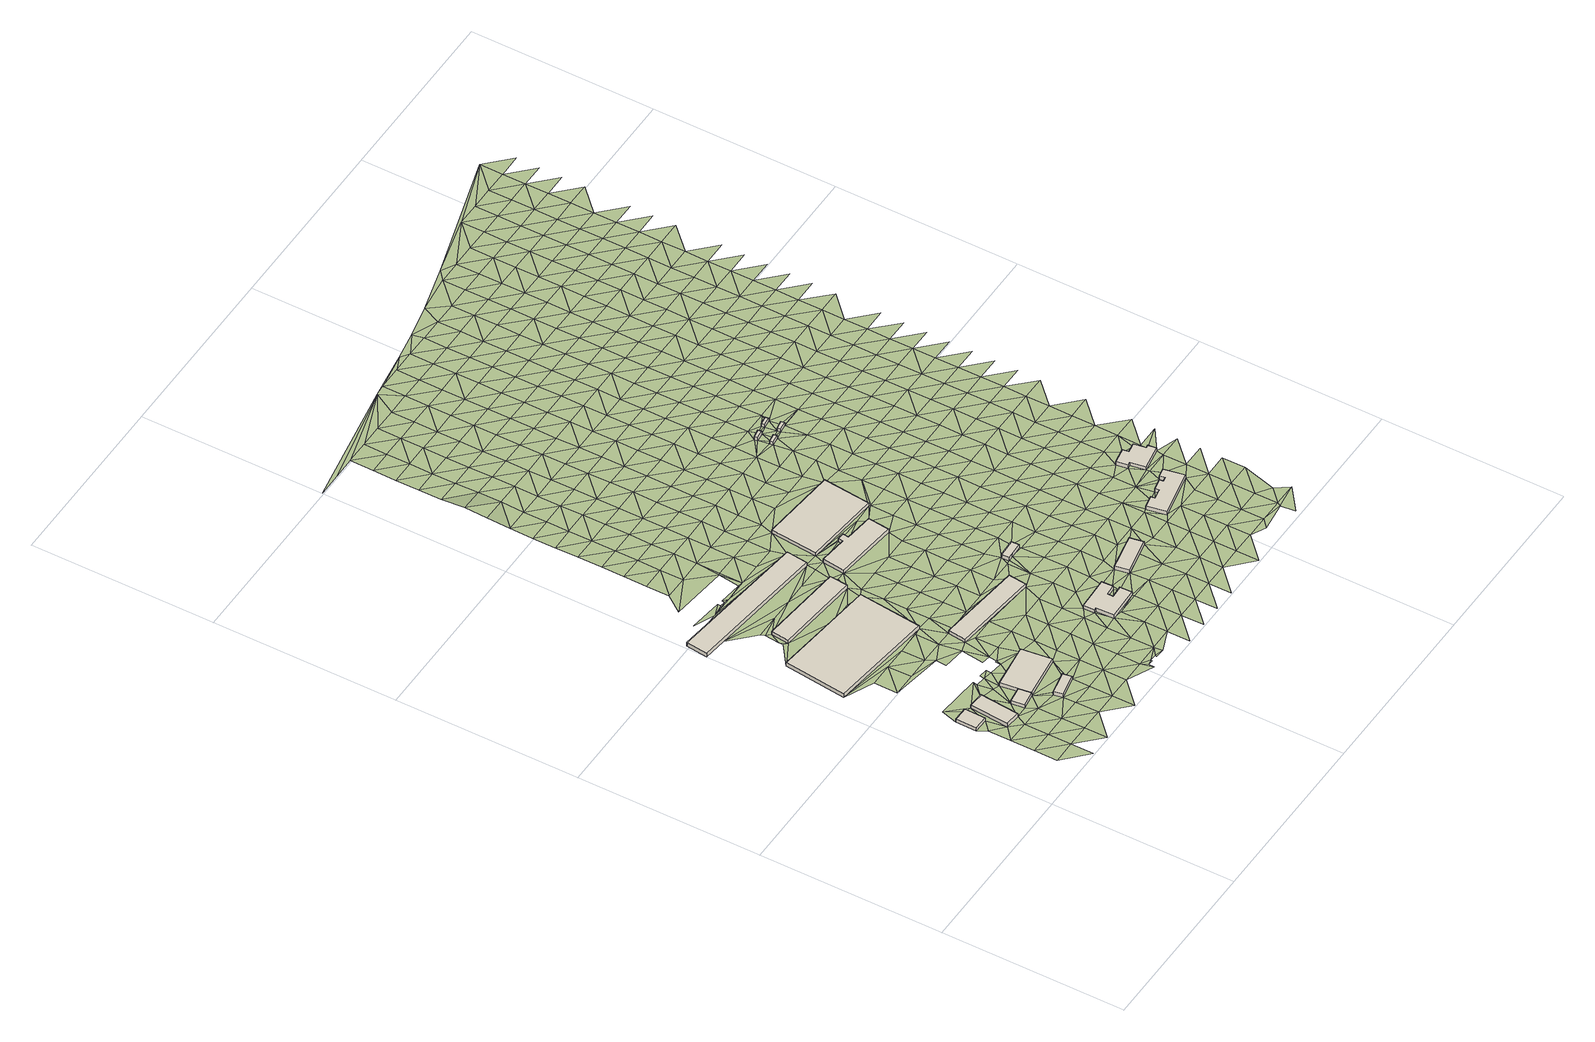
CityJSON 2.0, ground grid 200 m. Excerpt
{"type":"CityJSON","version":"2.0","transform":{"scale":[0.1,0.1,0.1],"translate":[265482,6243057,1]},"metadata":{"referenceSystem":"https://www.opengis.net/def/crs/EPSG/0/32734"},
"CityObjects":{
"building1":{"type":"Building","attributes":{"building":"industrial","building:levels":"1","footprint":{"type":"Polygon"},"plus_code":"C3XQXRXC+XPV","ground_height":3.74,"building_height":4.1,"roof_height":7.84},"geometry":[{"type":"Solid","lod":"1","boundaries":[[[[0,1,2,3]],[[1,4,5,2]],[[4,6,7,5]],[[6,0,3,7]],[[3,2,5,7]],[[6,4,1,0]]]]}]},
"building2":{"type":"Building","attributes":{"building":"industrial","building:levels":"1","footprint":{"type":"Polygon"},"plus_code":"C4XVXQX7+X7W","ground_height":3.88,"building_height":4.1,"roof_height":7.98},"geometry":[{"type":"Solid","lod":"1","boundaries":[[[[8,9,10,11]],[[9,12,13,10]],[[12,14,15,13]],[[14,8,11,15]],[[11,10,13,15]],[[14,12,9,8]]]]}]},
"building3":{"type":"Building","attributes":{"building":"industrial","building:levels":"1","footprint":{"type":"Polygon"},"plus_code":"C6X7X7XX+X3X","ground_height":3.8,"building_height":4.1,"roof_height":7.9},"geometry":[{"type":"Solid","lod":"1","boundaries":[[[[16,17,18,19]],[[17,20,21,18]],[[20,22,23,21]],[[22,24,25,23]],[[24,16,19,25]],[[19,18,21,23,25]],[[24,22,20,17,16]]]]}]},
"building4":{"type":"Building","attributes":{"building":"industrial","building:levels":"1","footprint":{"type":"Polygon"},"plus_code":"C8X2X2XF+X9X","ground_height":3.83,"building_height":4.1,"roof_height":7.93},"geometry":[{"type":"Solid","lod":"1","boundaries":[[[[26,27,28,29]],[[27,30,31,28]],[[30,32,33,31]],[[32,26,29,33]],[[29,28,31,33]],[[32,30,27,26]]]]}]},
"building5":{"type":"Building","attributes":{"building":"industrial","building:levels":"1","footprint":{"type":"Polygon"},"plus_code":"C5X5XRXG+XCR","ground_height":3.01,"building_height":4.1,"roof_height":7.11},"geometry":[{"type":"Solid","lod":"1","boundaries":[[[[34,35,36,37]],[[35,38,39,36]],[[38,40,41,39]],[[40,34,37,41]],[[37,36,39,41]],[[40,38,35,34]]]]}]},
"building6":{"type":"Building","attributes":{"building":"industrial","building:levels":"1","footprint":{"type":"Polygon"},"plus_code":"C7XRXQXX+X9W","ground_height":3.83,"building_height":4.1,"roof_height":7.93},"geometry":[{"type":"Solid","lod":"1","boundaries":[[[[17,16,19,18]],[[16,42,43,19]],[[42,44,45,43]],[[44,46,47,45]],[[46,17,18,47]],[[18,19,43,45,47]],[[46,44,42,16,17]]]]}]},
"building7":{"type":"Building","attributes":{"building":"industrial","building:levels":"1","footprint":{"type":"Polygon"},"plus_code":"C5X2X7X7+XQV","ground_height":2.82,"building_height":4.1,"roof_height":6.92},"geometry":[{"type":"Solid","lod":"1","boundaries":[[[[48,49,50,51]],[[49,52,53,50]],[[52,54,55,53]],[[54,48,51,55]],[[51,50,53,55]],[[54,52,49,48]]]]}]},
"building8":{"type":"Building","attributes":{"building":"industrial","building:levels":"1","footprint":{"type":"Polygon"},"plus_code":"C6X5XWX8+X6R","ground_height":3.04,"building_height":4.1,"roof_height":7.14},"geometry":[{"type":"Solid","lod":"1","boundaries":[[[[56,57,58,59]],[[57,60,61,58]],[[60,62,63,61]],[[62,56,59,63]],[[59,58,61,63]],[[62,60,57,56]]]]}]},
"building9":{"type":"Building","attributes":{"building":"industrial","building:levels":"1","footprint":{"type":"Polygon"},"plus_code":"CCXGXXX6+XHV","ground_height":3.84,"building_height":4.1,"roof_height":7.94},"geometry":[{"type":"Solid","lod":"1","boundaries":[[[[64,65,66,67]],[[65,68,69,66]],[[68,70,71,69]],[[70,64,67,71]],[[67,66,69,71]],[[70,68,65,64]]]]}]},
"building10":{"type":"Building","attributes":{"building":"industrial","building:levels":"1","footprint":{"type":"Polygon"},"plus_code":"CHXMXHXW+XMV","ground_height":3.98,"building_height":4.1,"roof_height":8.08},"geometry":[{"type":"Solid","lod":"1","boundaries":[[[[72,73,74,75]],[[73,76,77,74]],[[76,78,79,77]],[[78,80,81,79]],[[80,82,83,81]],[[82,84,85,83]],[[84,86,87,85]],[[86,88,89,87]],[[88,90,91,89]],[[90,72,75,91]],[[75,74,77,79,81,83,85,87,89,91]],[[90,88,86,84,82,80,78,76,73,72]]]]}]},
"building11":{"type":"Building","attributes":{"building":"industrial","building:levels":"1","footprint":{"type":"Polygon"},"plus_code":"CCXXX3XM+XWW","ground_height":3.67,"building_height":4.1,"roof_height":7.77},"geometry":[{"type":"Solid","lod":"1","boundaries":[[[[92,93,94,95]],[[93,96,97,94]],[[96,98,99,97]],[[98,100,101,99]],[[100,102,103,101]],[[102,104,105,103]],[[104,106,107,105]],[[106,92,95,107]],[[95,94,97,99,101,103,105,107]],[[106,104,102,100,98,96,93,92]]]]}]},
"building12":{"type":"Building","attributes":{"building":"industrial","building:levels":"1","footprint":{"type":"Polygon"},"plus_code":"CFXMXJXW+X6V","ground_height":3.61,"building_height":4.1,"roof_height":7.71},"geometry":[{"type":"Solid","lod":"1","boundaries":[[[[108,109,110,111]],[[109,112,113,110]],[[112,114,115,113]],[[114,108,111,115]],[[111,110,113,115]],[[114,112,109,108]]]]}]},
"building13":{"type":"Building","attributes":{"building":"industrial","building:levels":"1","footprint":{"type":"Polygon"},"plus_code":"CJXCX4XJ+X2X","ground_height":3.54,"building_height":4.1,"roof_height":7.64},"geometry":[{"type":"Solid","lod":"1","boundaries":[[[[116,117,118,119]],[[117,120,121,118]],[[120,122,123,121]],[[122,124,125,123]],[[124,116,119,125]],[[119,118,121,123,125]],[[124,122,120,117,116]]]]}]},
"building14":{"type":"Building","attributes":{"building":"industrial","building:levels":"1","footprint":{"type":"Polygon"},"plus_code":"CQX2XXXW+XCV","ground_height":3.59,"building_height":4.1,"roof_height":7.69},"geometry":[{"type":"Solid","lod":"1","boundaries":[[[[126,127,128,129]],[[127,130,131,128]],[[130,132,133,131]],[[132,126,129,133]],[[129,128,131,133]],[[132,130,127,126]]]]}]},
"building15":{"type":"Building","attributes":{"building":"transportation","building:levels":"1","amenity":"shelter","footprint":{"type":"Polygon"},"plus_code":"CMX2X9XQ+XCV","ground_height":3.29,"building_height":4.1,"roof_height":7.39},"geometry":[{"type":"Solid","lod":"1","boundaries":[[[[134,135,136,137]],[[135,138,139,136]],[[138,140,141,139]],[[140,134,137,141]],[[137,136,139,141]],[[140,138,135,134]]]]}]},
"building16":{"type":"Building","attributes":{"building":"transportation","building:levels":"1","amenity":"shelter","footprint":{"type":"Polygon"},"plus_code":"CJXVXQXP+X4W","ground_height":3.2,"building_height":4.1,"roof_height":7.3},"geometry":[{"type":"Solid","lod":"1","boundaries":[[[[142,143,144,145]],[[143,146,147,144]],[[146,148,149,147]],[[148,142,145,149]],[[145,144,147,149]],[[148,146,143,142]]]]}]},
"building17":{"type":"Building","attributes":{"building":"transportation","building:levels":"1","amenity":"shelter","footprint":{"type":"Polygon"},"plus_code":"CMXXX3XF+XRX","ground_height":3.11,"building_height":4.1,"roof_height":7.21},"geometry":[{"type":"Solid","lod":"1","boundaries":[[[[150,151,152,153]],[[151,154,155,152]],[[154,156,157,155]],[[156,150,153,157]],[[153,152,155,157]],[[156,154,151,150]]]]}]},
"building18":{"type":"Building","attributes":{"building":"transportation","building:levels":"1","amenity":"shelter","footprint":{"type":"Polygon"},"plus_code":"CMXRX9XM+XQV","ground_height":2.95,"building_height":4.1,"roof_height":7.05},"geometry":[{"type":"Solid","lod":"1","boundaries":[[[[158,159,160,161]],[[159,162,163,160]],[[162,164,165,163]],[[164,158,161,165]],[[161,160,163,165]],[[164,162,159,158]]]]}]},
"building19":{"type":"Building","attributes":{"building":"industrial","building:levels":"1","footprint":{"type":"Polygon"},"plus_code":"C3XHXJXX+XQW","ground_height":3.33,"building_height":4.1,"roof_height":7.43},"geometry":[{"type":"Solid","lod":"1","boundaries":[[[[166,167,168,169]],[[167,170,171,168]],[[170,172,173,171]],[[172,174,175,173]],[[174,176,177,175]],[[176,178,179,177]],[[178,180,181,179]],[[180,182,183,181]],[[182,184,185,183]],[[184,186,187,185]],[[186,188,189,187]],[[188,166,169,189]],[[169,168,171,173,175,177,179,181,183,185,187,189]],[[188,186,184,182,180,178,176,174,172,170,167,166]]]]}]},
"building20":{"type":"Building","attributes":{"building":"industrial","building:levels":"1","footprint":{"type":"Polygon"},"plus_code":"C4XWXRXM+XPW","ground_height":2.98,"building_height":4.1,"roof_height":7.08},"geometry":[{"type":"Solid","lod":"1","boundaries":[[[[190,191,192,193]],[[191,194,195,192]],[[194,196,197,195]],[[196,198,199,197]],[[198,200,201,199]],[[200,202,203,201]],[[202,204,205,203]],[[204,206,207,205]],[[206,208,209,207]],[[208,190,193,209]],[[193,192,195,197,199,201,203,205,207,209]],[[208,206,204,202,200,198,196,194,191,190]]]]}]},
"terrain1":{"type":"TINRelief","geometry":[{"type":"CompositeSurface","lod":"1","boundaries":[[[210,211,212]],[[211,213,212]],[[214,210,215]],[[215,210,212]],[[216,214,217]],[[216,218,219]],[[215,220,214]],[[217,214,220]],[[217,218,216]],[[1,0,221]],[[215,212,222]],[[223,222,212]],[[217,8,218]],[[220,224,217]],[[218,8,0]],[[0,8,221]],[[220,215,225]],[[222,225,215]],[[226,224,220]],[[225,226,220]],[[222,223,227]],[[221,8,228]],[[22,20,224]],[[22,224,226]],[[229,230,231]],[[224,20,14]],[[225,222,227]],[[230,229,232]],[[228,8,14]],[[226,24,22]],[[30,226,225]],[[233,14,20]],[[234,225,227]],[[232,235,230]],[[225,234,30]],[[233,236,14]],[[231,230,237]],[[233,20,46]],[[14,236,228]],[[24,226,27]],[[20,17,46]],[[232,238,235]],[[30,27,226]],[[239,34,60]],[[240,16,24]],[[236,233,241]],[[242,234,227]],[[24,27,240]],[[241,233,46]],[[230,235,243]],[[244,242,227]],[[239,60,245]],[[246,30,234]],[[46,247,241]],[[60,57,245]],[[16,240,248]],[[235,238,243]],[[60,34,249]],[[237,250,231]],[[245,57,251]],[[246,234,242]],[[241,252,253]],[[240,27,248]],[[247,46,254]],[[243,237,230]],[[241,247,252]],[[255,256,257]],[[258,30,246]],[[244,259,242]],[[251,256,255]],[[256,251,57]],[[260,247,254]],[[261,16,248]],[[262,254,46]],[[238,263,264]],[[265,266,267]],[[243,238,268]],[[269,270,257]],[[246,242,271]],[[258,272,248]],[[237,243,273]],[[257,256,274]],[[260,275,276]],[[246,271,258]],[[238,264,268]],[[242,259,271]],[[262,260,254]],[[272,261,248]],[[264,277,278]],[[279,280,49]],[[243,268,273]],[[265,267,281]],[[249,34,282]],[[272,258,283]],[[256,57,274]],[[267,284,281]],[[275,260,262]],[[278,275,285]],[[284,267,286]],[[287,264,278]],[[258,271,283]],[[272,283,261]],[[268,264,287]],[[288,289,290]],[[237,273,250]],[[285,275,262]],[[284,286,291]],[[287,278,292]],[[285,292,278]],[[60,249,293]],[[268,250,273]],[[259,294,271]],[[268,287,64]],[[279,267,280]],[[64,250,268]],[[283,295,261]],[[296,290,297]],[[262,261,298]],[[259,299,294]],[[289,288,300]],[[286,301,291]],[[274,269,257]],[[261,295,298]],[[274,57,302]],[[262,303,285]],[[296,297,304]],[[283,271,305]],[[297,290,289]],[[294,306,271]],[[292,285,303]],[[64,307,250]],[[294,299,308]],[[292,309,287]],[[298,303,262]],[[271,306,305]],[[64,310,307]],[[301,286,311]],[[308,312,294]],[[313,304,314]],[[283,315,295]],[[267,279,286]],[[249,282,316]],[[308,317,312]],[[297,314,304]],[[249,316,293]],[[250,307,318]],[[64,319,310]],[[303,309,292]],[[305,315,283]],[[313,320,321]],[[294,322,306]],[[322,294,312]],[[298,295,323]],[[324,250,318]],[[311,300,301]],[[307,310,319]],[[324,282,250]],[[314,320,313]],[[325,297,289]],[[322,312,326]],[[289,300,327]],[[311,328,300]],[[295,315,323]],[[329,330,326]],[[331,321,332]],[[298,333,303]],[[306,334,305]],[[335,274,302]],[[282,293,316]],[[286,279,311]],[[297,325,314]],[[326,330,322]],[[307,336,318]],[[320,332,321]],[[325,289,327]],[[306,322,334]],[[300,328,327]],[[303,333,309]],[[335,269,274]],[[298,323,333]],[[336,307,319]],[[331,337,338]],[[311,339,328]],[[324,340,282]],[[341,287,309]],[[320,314,342]],[[343,324,318]],[[315,305,344]],[[282,340,293]],[[332,337,331]],[[334,345,305]],[[328,339,327]],[[314,325,342]],[[339,311,346]],[[318,336,343]],[[322,330,347]],[[348,338,349]],[[315,344,323]],[[305,345,344]],[[64,350,319]],[[332,320,351]],[[340,324,352]],[[302,353,335]],[[337,349,338]],[[302,293,354]],[[346,311,279]],[[355,293,340]],[[334,322,356]],[[342,351,320]],[[324,343,352]],[[293,355,354]],[[269,335,353]],[[325,327,357]],[[358,336,319]],[[339,359,327]],[[345,334,360]],[[355,302,354]],[[361,348,362]],[[333,323,363]],[[349,364,348]],[[356,322,347]],[[344,365,323]],[[333,341,309]],[[325,357,342]],[[332,366,337]],[[336,358,343]],[[332,351,367]],[[340,368,355]],[[359,357,327]],[[319,369,358]],[[352,368,340]],[[361,362,370]],[[360,334,356]],[[346,371,339]],[[372,344,345]],[[302,106,353]],[[348,364,362]],[[323,365,363]],[[355,106,302]],[[345,360,372]],[[332,367,366]],[[269,353,106]],[[351,342,373]],[[349,337,374]],[[352,343,375]],[[279,371,346]],[[365,344,376]],[[319,350,369]],[[372,376,344]],[[377,370,378]],[[379,359,339]],[[380,381,347]],[[373,342,357]],[[375,343,358]],[[360,382,372]],[[364,349,374]],[[341,333,363]],[[362,378,370]],[[337,366,374]],[[371,379,339]],[[360,356,383]],[[269,106,384]],[[269,384,279]],[[367,351,385]],[[386,368,352]],[[377,387,388]],[[368,389,355]],[[356,347,390]],[[385,351,373]],[[375,386,352]],[[376,391,365]],[[392,357,359]],[[358,369,393]],[[394,384,106]],[[378,387,377]],[[379,395,359]],[[396,362,364]],[[366,367,397]],[[398,363,365]],[[383,356,390]],[[374,399,364]],[[390,347,381]],[[371,279,112]],[[383,400,360]],[[401,388,402]],[[357,392,373]],[[393,375,358]],[[369,350,403]],[[279,384,112]],[[397,367,385]],[[359,395,392]],[[369,403,393]],[[386,389,368]],[[379,371,112]],[[362,396,378]],[[394,106,404]],[[364,399,396]],[[387,402,388]],[[365,391,398]],[[363,398,341]],[[374,366,405]],[[394,406,384]],[[385,373,407]],[[401,408,409]],[[405,366,397]],[[376,84,391]],[[390,410,383]],[[387,378,411]],[[379,412,395]],[[413,414,381]],[[386,375,415]],[[402,408,401]],[[373,392,407]],[[375,393,416]],[[400,383,410]],[[355,389,417]],[[418,399,374]],[[412,379,112]],[[378,396,411]],[[404,406,394]],[[350,341,419]],[[420,384,406]],[[421,422,82]],[[423,409,424]],[[389,386,415]],[[341,398,419]],[[405,418,374]],[[375,416,415]],[[403,350,425]],[[402,387,426]],[[397,385,427]],[[428,390,381]],[[429,430,431]],[[407,432,385]],[[408,424,409]],[[422,76,82]],[[393,403,433]],[[392,395,434]],[[411,426,387]],[[412,435,395]],[[396,399,436]],[[427,405,397]],[[398,391,437]],[[419,425,350]],[[418,438,399]],[[427,385,432]],[[391,84,439]],[[428,381,414]],[[82,76,440]],[[384,420,441]],[[392,434,407]],[[442,416,393]],[[410,390,443]],[[440,84,82]],[[403,425,433]],[[424,444,423]],[[434,395,435]],[[415,445,389]],[[396,436,411]],[[402,446,408]],[[398,437,419]],[[400,410,443]],[[399,438,436]],[[402,426,447]],[[391,439,437]],[[112,448,412]],[[433,442,393]],[[76,400,449]],[[425,419,450]],[[390,428,443]],[[389,445,417]],[[432,407,451]],[[418,405,452]],[[415,416,453]],[[76,449,440]],[[402,447,446]],[[405,427,454]],[[419,455,450]],[[456,84,440]],[[420,457,441]],[[430,423,431]],[[426,411,458]],[[424,408,459]],[[460,414,461]],[[433,425,450]],[[451,407,434]],[[442,453,416]],[[439,84,456]],[[438,418,452]],[[435,412,462]],[[449,400,443]],[[458,411,436]],[[405,454,452]],[[463,419,437]],[[463,455,419]],[[432,464,427]],[[444,424,459]],[[465,445,415]],[[408,446,459]],[[466,384,441]],[[456,440,449]],[[426,467,447]],[[468,428,414]],[[464,432,451]],[[412,448,462]],[[453,465,415]],[[441,457,469]],[[470,434,435]],[[467,426,458]],[[471,436,438]],[[472,442,433]],[[454,427,473]],[[437,439,474]],[[428,468,443]],[[445,475,417]],[[439,456,476]],[[452,477,438]],[[468,414,460]],[[455,463,478]],[[446,447,479]],[[434,470,451]],[[442,472,453]],[[459,480,444]],[[473,427,464]],[[470,435,462]],[[465,475,445]],[[444,431,423]],[[117,455,478]],[[436,471,458]],[[463,437,474]],[[438,477,471]],[[479,447,467]],[[439,476,474]],[[481,448,112]],[[433,120,472]],[[482,449,443]],[[454,483,452]],[[417,484,469]],[[120,117,478]],[[459,446,485]],[[486,464,451]],[[465,453,487]],[[483,454,473]],[[443,468,482]],[[417,475,484]],[[458,488,467]],[[448,489,462]],[[490,478,463]],[[491,460,492]],[[485,446,479]],[[466,441,469]],[[451,470,486]],[[453,472,487]],[[477,452,493]],[[458,471,488]],[[490,463,474]],[[494,476,456]],[[495,480,459]],[[473,464,496]],[[449,482,497]],[[475,465,498]],[[478,499,120]],[[493,452,483]],[[469,484,500]],[[468,460,501]],[[444,480,431]],[[496,464,486]],[[485,495,459]],[[487,498,465]],[[469,500,466]],[[477,502,471]],[[479,467,503]],[[470,462,504]],[[488,505,467]],[[472,120,506]],[[489,507,462]],[[478,490,499]],[[449,497,508]],[[509,483,473]],[[510,474,476]],[[501,482,468]],[[448,481,489]],[[502,477,493]],[[501,460,491]],[[503,485,479]],[[470,504,486]],[[511,484,475]],[[472,506,487]],[[495,512,480]],[[494,456,130]],[[503,467,505]],[[473,496,509]],[[504,462,507]],[[475,498,513]],[[120,499,506]],[[471,514,488]],[[474,510,490]],[[476,494,510]],[[497,482,508]],[[484,511,500]],[[514,471,502]],[[475,513,511]],[[515,496,486]],[[493,483,516]],[[498,487,517]],[[483,509,518]],[[519,482,501]],[[512,431,480]],[[505,488,520]],[[495,485,521]],[[508,482,519]],[[522,507,489]],[[490,523,499]],[[485,503,524]],[[515,486,504]],[[517,487,506]],[[525,466,500]],[[502,493,516]],[[488,514,520]],[[483,518,516]],[[490,510,523]],[[481,522,489]],[[512,495,521]],[[513,498,526]],[[485,524,521]],[[527,500,511]],[[505,528,503]],[[509,496,529]],[[530,501,491]],[[496,515,531]],[[491,532,533]],[[526,498,517]],[[525,481,466]],[[534,504,507]],[[535,506,499]],[[494,130,536]],[[528,505,520]],[[519,537,508]],[[522,538,507]],[[523,539,499]],[[525,500,527]],[[514,502,540]],[[508,536,130]],[[518,509,529]],[[541,510,494]],[[511,513,542]],[[516,543,502]],[[529,496,531]],[[530,491,533]],[[524,503,544]],[[504,534,515]],[[506,535,517]],[[519,501,545]],[[546,512,521]],[[537,536,508]],[[507,538,534]],[[535,499,539]],[[542,513,526]],[[512,546,431]],[[514,540,520]],[[510,541,523]],[[502,543,540]],[[544,503,528]],[[494,536,541]],[[518,547,516]],[[501,530,545]],[[522,481,548]],[[525,549,481]],[[524,550,521]],[[515,551,531]],[[527,511,552]],[[526,517,553]],[[554,537,519]],[[529,547,518]],[[511,542,555]],[[528,520,556]],[[539,523,557]],[[558,533,532]],[[550,524,544]],[[515,534,551]],[[517,535,553]],[[546,559,431]],[[481,549,548]],[[543,516,560]],[[538,522,561]],[[525,527,552]],[[520,540,556]],[[557,523,541]],[[511,555,552]],[[554,519,545]],[[546,521,562]],[[536,537,563]],[[547,560,516]],[[564,544,528]],[[565,529,531]],[[566,530,533]],[[539,567,535]],[[542,526,568]],[[551,569,531]],[[562,521,550]],[[522,548,561]],[[134,534,538]],[[553,570,526]],[[525,571,549]],[[556,564,528]],[[567,539,557]],[[537,554,563]],[[543,572,540]],[[573,559,546]],[[529,565,547]],[[541,536,574]],[[555,542,568]],[[560,575,543]],[[565,531,569]],[[566,533,558]],[[571,525,552]],[[568,526,570]],[[534,148,551]],[[561,134,538]],[[544,576,550]],[[535,577,553]],[[578,545,530]],[[573,546,562]],[[540,572,556]],[[574,557,541]],[[534,134,140]],[[543,575,572]],[[564,576,544]],[[536,563,574]],[[577,535,567]],[[579,534,140]],[[580,431,559]],[[579,148,534]],[[560,547,581]],[[548,549,582]],[[555,583,552]],[[571,584,549]],[[530,566,578]],[[569,551,585]],[[570,553,586]],[[587,554,545]],[[554,588,563]],[[559,573,589]],[[547,565,581]],[[583,555,568]],[[556,590,564]],[[562,550,591]],[[548,582,561]],[[551,148,585]],[[576,592,550]],[[549,584,582]],[[586,553,577]],[[134,561,135]],[[563,588,593]],[[140,594,579]],[[575,560,595]],[[567,557,596]],[[597,571,552]],[[590,556,572]],[[557,574,598]],[[574,563,593]],[[578,587,545]],[[554,587,588]],[[140,138,594]],[[569,599,565]],[[573,562,591]],[[566,558,600]],[[570,601,568]],[[550,592,591]],[[581,595,560]],[[602,579,594]],[[597,552,583]],[[589,580,559]],[[603,600,558]],[[576,564,604]],[[567,596,577]],[[569,585,599]],[[557,598,596]],[[601,570,586]],[[602,594,138]],[[585,148,146]],[[605,135,561]],[[574,593,606]],[[584,571,607]],[[564,590,604]],[[605,561,582]],[[572,575,608]],[[609,589,573]],[[565,610,581]],[[583,568,611]],[[578,566,612]],[[138,135,150]],[[575,595,613]],[[571,597,607]],[[602,138,156]],[[602,158,146]],[[592,576,614]],[[585,146,615]],[[586,577,616]],[[573,591,609]],[[565,599,610]],[[600,612,566]],[[611,568,601]],[[156,138,150]],[[135,605,150]],[[590,572,608]],[[156,158,602]],[[617,598,574]],[[575,613,608]],[[604,614,576]],[[146,158,615]],[[577,596,616]],[[574,606,617]],[[595,581,618]],[[584,619,582]],[[597,583,620]],[[587,578,621]],[[607,622,584]],[[623,606,624]],[[592,625,591]],[[599,585,626]],[[627,600,603]],[[601,586,628]],[[609,629,589]],[[151,150,605]],[[629,580,589]],[[585,615,626]],[[618,581,610]],[[620,583,611]],[[612,621,578]],[[159,158,156]],[[590,630,604]],[[582,619,605]],[[598,631,596]],[[588,587,632]],[[623,624,633]],[[592,614,625]],[[584,622,619]],[[616,628,586]],[[623,617,606]],[[156,154,159]],[[595,634,613]],[[597,635,607]],[[608,630,590]],[[598,617,631]],[[154,151,636]],[[591,637,609]],[[610,599,638]],[[615,162,626]],[[639,612,600]],[[595,618,634]],[[635,597,620]],[[621,640,587]],[[614,604,641]],[[642,151,605]],[[596,643,616]],[[644,611,601]],[[162,159,626]],[[626,638,599]],[[637,591,625]],[[601,628,645]],[[600,627,639]],[[646,617,623]],[[622,607,647]],[[630,641,604]],[[605,619,642]],[[643,596,631]],[[608,613,648]],[[629,609,649]],[[650,636,151]],[[610,651,618]],[[154,636,650]],[[611,644,620]],[[634,652,613]],[[154,650,159]],[[640,632,587]],[[647,607,635]],[[601,645,644]],[[614,653,625]],[[628,616,654]],[[621,612,655]],[[629,656,580]],[[609,637,649]],[[638,651,610]],[[612,639,657]],[[617,646,658]],[[631,617,191]],[[608,648,630]],[[622,659,619]],[[660,626,159]],[[613,652,648]],[[641,653,614]],[[151,642,650]],[[654,616,643]],[[646,661,662]],[[618,663,634]],[[635,620,664]],[[665,617,658]],[[659,622,647]],[[655,612,657]],[[658,646,662]],[[637,625,666]],[[626,660,638]],[[631,190,643]],[[628,667,645]],[[640,621,668]],[[617,196,191]],[[649,669,629]],[[651,663,618]],[[644,664,620]],[[665,196,617]],[[159,650,660]],[[670,627,671]],[[641,630,672]],[[619,673,642]],[[190,631,191]],[[653,666,625]],[[656,629,669]],[[628,654,667]],[[670,639,627]],[[652,634,674]],[[675,647,635]],[[630,648,672]],[[657,639,676]],[[673,619,659]],[[621,655,668]],[[170,665,658]],[[637,677,649]],[[651,638,678]],[[640,668,632]],[[663,674,634]],[[664,675,635]],[[194,191,196]],[[679,653,641]],[[642,680,650]],[[654,643,681]],[[644,645,682]],[[638,660,678]],[[666,677,637]],[[643,190,681]],[[667,683,645]],[[639,670,676]],[[652,684,648]],[[685,659,647]],[[672,679,641]],[[680,642,673]],[[669,649,686]],[[687,663,651]],[[682,664,644]],[[688,170,632]],[[652,674,684]],[[675,685,647]],[[645,683,682]],[[653,689,666]],[[650,690,660]],[[667,654,691]],[[655,657,692]],[[693,196,665]],[[665,170,693]],[[677,686,649]],[[687,651,678]],[[632,668,688]],[[676,692,657]],[[648,694,672]],[[695,673,659]],[[656,669,696]],[[681,190,208]],[[679,689,653]],[[690,650,680]],[[691,654,681]],[[663,697,674]],[[694,648,684]],[[659,685,695]],[[693,170,688]],[[698,677,666]],[[660,699,678]],[[675,664,700]],[[701,683,667]],[[668,655,702]],[[686,696,669]],[[687,697,663]],[[664,682,703]],[[704,679,672]],[[196,693,198]],[[673,705,680]],[[666,689,698]],[[699,660,690]],[[701,667,691]],[[684,674,706]],[[685,675,700]],[[204,208,206]],[[704,672,694]],[[673,695,705]],[[664,703,700]],[[702,655,692]],[[707,687,678]],[[708,688,668]],[[697,706,674]],[[696,709,656]],[[710,681,208]],[[686,677,711]],[[689,679,712]],[[713,690,680]],[[691,681,710]],[[682,683,714]],[[707,678,699]],[[677,698,715]],[[716,683,701]],[[694,684,717]],[[710,208,204]],[[679,704,712]],[[705,713,680]],[[204,202,718]],[[200,718,202]],[[696,686,711]],[[687,719,697]],[[695,685,720]],[[688,721,693]],[[703,682,714]],[[706,717,684]],[[677,715,711]],[[700,722,685]],[[683,716,714]],[[699,690,723]],[[724,701,691]],[[718,710,204]],[[687,707,719]],[[693,721,198]],[[704,694,725]],[[698,689,726]],[[705,695,720]],[[712,727,689]],[[713,723,690]],[[720,685,722]],[[710,724,691]],[[728,706,697]],[[703,729,700]],[[198,730,200]],[[717,725,694]],[[718,200,730]],[[696,731,709]],[[732,707,699]],[[715,698,726]],[[701,733,716]],[[731,696,711]],[[726,689,727]],[[697,719,728]],[[729,703,714]],[[704,734,712]],[[705,735,713]],[[723,732,699]],[[724,733,701]],[[718,736,710]],[[722,700,737]],[[725,734,704]],[[735,705,720]],[[717,706,738]],[[707,739,719]],[[715,740,711]],[[706,728,741]],[[737,700,729]],[[727,712,742]],[[723,713,743]],[[736,724,710]],[[744,714,716]],[[739,707,732]],[[740,715,726]],[[733,745,716]],[[717,738,725]],[[722,746,720]],[[706,741,738]],[[734,742,712]],[[713,735,743]],[[747,731,711]],[[719,748,728]],[[714,744,729]],[[746,722,737]],[[716,745,744]],[[726,727,749]],[[732,723,750]],[[747,711,740]],[[739,748,719]],[[731,751,709]],[[734,725,752]],[[735,720,753]],[[733,724,754]],[[742,749,727]],[[743,750,723]],[[741,728,755]],[[737,729,756]],[[725,738,752]],[[753,720,746]],[[757,740,726]],[[745,733,754]],[[758,731,747]],[[748,755,728]],[[729,744,756]],[[742,734,759]],[[760,739,732]],[[735,761,743]],[[749,757,726]],[[732,750,762]],[[763,746,737]],[[752,759,734]],[[731,758,751]],[[761,735,753]],[[764,738,741]],[[765,747,740]],[[739,760,748]],[[760,732,762]],[[755,766,741]],[[756,763,737]],[[751,767,709]],[[768,749,742]],[[750,743,769]],[[744,745,770]],[[757,765,740]],[[738,764,752]],[[746,771,753]],[[741,766,764]],[[768,742,759]],[[743,761,769]],[[772,758,747]],[[755,748,773]],[[744,770,756]],[[763,771,746]],[[762,750,774]],[[765,772,747]],[[748,760,773]],[[759,752,775]],[[757,749,776]],[[749,768,777]],[[774,750,769]],[[778,751,758]],[[766,755,779]],[[761,753,780]],[[756,781,763]],[[764,775,752]],[[771,782,753]],[[765,757,776]],[[772,778,758]],[[749,777,776]],[[773,779,755]],[[760,762,783]],[[761,780,769]],[[762,774,784]],[[753,782,780]],[[785,764,766]],[[768,759,786]],[[771,763,787]],[[775,788,759]],[[789,767,751]],[[760,783,773]],[[778,789,751]],[[783,762,784]],[[766,779,785]],[[772,765,790]],[[777,768,786]],[[774,769,791]],[[786,759,788]],[[776,792,765]],[[782,771,793]],[[769,780,791]],[[775,764,794]],[[779,773,795]],[[765,792,790]],[[764,785,796]],[[778,772,797]],[[777,798,776]],[[774,799,784]],[[783,795,773]],[[788,775,794]],[[782,800,780]],[[764,796,794]],[[786,798,777]],[[799,774,791]],[[789,778,797]],[[779,801,785]],[[772,790,797]],[[792,776,802]],[[795,801,779]],[[803,783,784]],[[780,804,791]],[[798,802,776]],[[799,805,784]],[[796,785,806]],[[807,786,788]],[[794,808,788]],[[783,803,795]],[[797,809,789]],[[803,784,805]],[[801,806,785]],[[789,810,767]],[[790,792,811]],[[786,807,798]],[[812,799,791]],[[808,807,788]],[[802,813,792]],[[796,814,794]],[[790,811,797]],[[801,795,815]],[[806,814,796]],[[792,813,811]],[[802,798,816]],[[805,799,817]],[[795,803,815]],[[808,794,818]],[[798,807,816]],[[789,809,810]],[[819,809,797]],[[806,801,820]],[[814,818,794]],[[813,802,821]],[[797,811,819]],[[815,820,801]],[[803,805,822]],[[816,821,802]],[[807,808,823]],[[818,824,808]],[[806,825,814]],[[803,822,815]],[[826,811,813]],[[819,827,809]],[[806,820,828]],[[807,823,816]],[[823,808,824]],[[813,821,826]],[[827,810,809]],[[806,828,825]],[[818,814,829]],[[811,830,819]],[[820,815,831]],[[821,816,832]],[[830,811,826]],[[824,818,829]],[[814,825,829]],[[832,816,823]],[[827,819,833]],[[820,834,828]],[[821,835,826]],[[819,830,833]],[[835,821,832]],[[810,827,836]],[[825,828,837]],[[838,823,824]],[[810,839,767]],[[829,840,824]],[[830,826,841]],[[833,836,827]],[[823,838,832]],[[838,824,840]],[[841,826,835]],[[829,825,842]],[[830,843,833]],[[810,836,844]],[[835,832,845]],[[843,830,841]],[[846,840,829]],[[832,838,845]],[[836,833,847]],[[848,841,835]],[[847,833,843]],[[845,848,835]],[[844,836,849]],[[838,840,850]],[[841,851,843]],[[836,847,849]],[[838,850,845]],[[848,851,841]],[[844,839,810]],[[852,847,843]],[[844,849,853]],[[854,848,845]],[[843,851,852]],[[849,847,855]],[[851,848,856]],[[847,852,857]],[[844,853,839]],[[855,853,849]],[[847,857,855]],[[852,851,858]],[[857,852,858]],[[853,855,859]],[[859,839,853]],[[857,860,855]],[[861,859,855]],[[839,859,862]]]}]}
},
"vertices":[
[621,1327,27],[460,1330,27],[460,1330,68],[621,1327,68],[456,1105,27],[456,1105,68],[617,1102,27],[617,1102,68],
[694,1306,28],[655,885,28],[655,885,70],[694,1306,70],[822,869,28],[822,869,70],[861,1291,28],[861,1291,70],
[1129,902,28],[1111,1038,28],[1111,1038,69],[1129,902,69],[937,1015,28],[937,1015,69],[955,875,28],[955,875,69],[1129,898,28],[1129,898,69],
[1495,785,28],[1245,736,28],[1245,736,69],[1495,785,69],[1265,638,28],[1265,638,69],[1515,687,28],[1515,687,69],
[286,3090,17],[206,2410,17],[206,2410,61],[286,3090,61],[1353,2274,17],[1353,2274,61],[1428,2962,17],[1428,2962,61],
[1619,966,28],[1619,966,69],[1576,1294,28],[1576,1294,69],[1086,1230,28],[1086,1230,69],
[1559,3845,14],[34,4027,14],[34,4027,59],[1559,3845,59],[6,3795,14],[6,3795,59],[1531,3614,14],[1531,3614,59],
[1487,3328,18],[572,3420,18],[572,3420,61],[1487,3328,61],[552,3225,18],[552,3225,61],[1467,3133,18],[1467,3133,61],
[1437,1999,26],[1417,1803,26],[1417,1803,69],[1437,1999,69],[2342,1698,26],[2342,1698,69],[2362,1893,26],[2362,1893,69],
[2414,771,28],[2768,786,28],[2768,786,71],[2414,771,71],[2762,918,28],[2762,918,71],[2627,909,28],[2627,909,71],[2625,971,28],[2625,971,71],[2741,977,28],[2741,977,71],[2735,1104,28],[2735,1104,71],[2374,1088,28],[2374,1088,71],[2379,965,28],[2379,965,71],[2405,967,28],[2405,967,71],
[1614,3260,24],[2301,3181,24],[2301,3181,68],[1614,3260,68],[2328,3415,24],[2328,3415,68],[2018,3451,24],[2018,3451,68],[2026,3515,24],[2026,3515,68],[1951,3524,24],[1951,3524,68],[1944,3468,24],[1944,3468,68],[1642,3502,24],[1642,3502,68],
[2506,3523,24],[2556,4038,24],[2556,4038,67],[2506,3523,67],[1727,4117,24],[1727,4117,67],[1677,3603,24],[1677,3603,67],
[2624,2017,25],[2762,2023,25],[2762,2023,66],[2624,2017,66],[2758,2107,25],[2758,2107,66],[2561,2098,25],[2561,2098,66],[2564,2014,25],[2564,2014,66],
[3006,960,25],[3403,1039,25],[3403,1039,67],[3006,960,67],[3374,1188,25],[3374,1188,67],[2977,1109,25],[2977,1109,67],
[2740,4713,23],[2833,4727,23],[2833,4727,64],[2740,4713,64],[2828,4764,23],[2828,4764,64],[2734,4750,23],[2734,4750,64],
[2714,4868,22],[2807,4882,22],[2807,4882,63],[2714,4868,63],[2802,4919,22],[2802,4919,63],[2708,4904,22],[2708,4904,63],
[2927,4744,21],[3020,4758,21],[3020,4758,62],[2927,4744,62],[3015,4795,21],[3015,4795,62],[2921,4781,21],[2921,4781,62],
[2900,4901,20],[2993,4915,20],[2993,4915,60],[2900,4901,60],[2988,4952,20],[2988,4952,60],[2894,4938,20],[2894,4938,60],
[3861,1064,20],[4371,1167,20],[4371,1167,64],[3861,1064,64],[4325,1393,20],[4325,1393,64],[4227,1373,20],[4227,1373,64],[4239,1314,20],[4239,1314,64],[4193,1305,20],[4193,1305,64],[4185,1345,20],[4185,1345,64],[4061,1320,20],[4061,1320,64],[4069,1277,20],[4069,1277,64],[3959,1255,20],[3959,1255,64],[3950,1298,20],[3950,1298,64],[3819,1271,20],[3819,1271,64],
[4182,1822,20],[4203,1697,20],[4203,1697,61],[4182,1822,61],[4242,1704,20],[4242,1704,61],[4270,1540,20],[4270,1540,61],[4541,1587,20],[4541,1587,61],[4525,1680,20],[4525,1680,61],[4495,1674,20],[4495,1674,61],[4472,1805,20],[4472,1805,61],[4365,1787,20],[4365,1787,61],[4353,1852,20],[4353,1852,61],
[515,500,29],[515,250,30],[765,250,31],[765,5,32],[515,760,28],[765,500,30],[515,1010,28],[655,885,29],[617,1102,28],[456,1105,28],[765,760,29],[515,1505,26],[1016,250,30],[1016,5,32],[822,869,29],[1016,500,29],[1016,760,28],[1267,250,30],[996,1462,27],[515,2260,20],[765,2260,22],[206,2410,18],[515,2005,23],[1016,1255,28],[1267,500,29],[765,2005,25],[990,1417,27],[1016,2260,22],[1073,1917,24],[515,3260,18],[1267,760,28],[1099,1403,27],[1517,250,30],[1016,2005,24],[1517,5,31],[511,3302,18],[1517,500,30],[1194,1385,27],[1495,785,30],[1016,3010,20],[1353,2274,23],[533,3466,18],[1198,1442,27],[1105,1454,27],[1267,1255,28],[515,3510,18],[765,3510,19],[264,3760,16],[1515,687,30],[1768,250,30],[1337,1367,28],[1619,966,30],[1576,1294,30],[1061,1799,26],[1304,1770,26],[652,4062,18],[294,4107,15],[515,4010,17],[1267,2005,25],[1531,3614,24],[6,3795,15],[1768,500,30],[1517,760,30],[1267,2260,23],[1016,3510,20],[1357,1425,27],[1343,1425,27],[1273,1524,27],[1367,1509,27],[1559,3845,24],[264,4010,15],[648,4028,18],[1428,2962,25],[1768,760,31],[713,4020,18],[1517,1505,29],[765,4010,18],[1417,1803,28],[382,4330,15],[765,4510,18],[515,4510,17],[717,4054,18],[1517,1755,28],[1467,3133,25],[2019,250,30],[1768,1010,31],[515,4760,18],[765,4760,19],[1768,1255,31],[2048,111,31],[996,4252,19],[967,4022,20],[1487,3328,25],[1768,1505,30],[515,5010,19],[2019,760,31],[2019,500,31],[1517,2260,25],[2054,174,30],[1768,1755,28],[1517,2005,26],[1016,4010,20],[2116,189,30],[515,5255,20],[765,5010,20],[2019,1010,32],[1267,3010,22],[2114,169,30],[1517,2510,24],[1768,2005,27],[765,5255,21],[515,5515,17],[2269,250,32],[2019,1255,33],[1517,2760,24],[1016,4760,21],[2184,183,32],[1016,4510,21],[1016,4260,19],[2182,162,32],[2278,154,32],[515,5765,14],[765,5515,20],[2019,1505,31],[2269,500,32],[1267,3510,22],[1768,2260,26],[765,5765,17],[515,6010,14],[1267,4260,21],[1517,3010,25],[2342,1698,29],[1016,5010,22],[1768,2510,26],[2269,1010,32],[2269,760,32],[1267,4010,22],[2520,250,32],[515,6260,15],[765,6010,15],[2362,1893,27],[1016,5255,23],[1768,2760,25],[1517,3510,24],[1517,3260,25],[1614,3260,25],[2520,500,32],[1267,4760,22],[2019,2260,26],[1267,4510,22],[2414,771,31],[515,6510,27],[765,6510,22],[2269,1505,31],[765,6260,14],[2269,1255,32],[1016,5765,20],[1016,5515,22],[1768,3010,26],[2019,2005,27],[515,6760,35],[1517,4010,23],[2379,965,32],[1267,5010,23],[1016,6010,18],[2019,2510,26],[2374,1088,32],[515,7015,13],[765,6760,20],[1517,4260,22],[2520,5,33],[2771,250,32],[2405,967,30],[2520,760,31],[1677,3603,26],[1267,5255,24],[2019,2760,26],[765,7015,12],[515,7265,9],[2019,3010,27],[2771,500,31],[2520,1255,30],[1517,4760,23],[2269,2260,27],[1768,3510,26],[1517,4510,23],[1016,6510,15],[1267,5515,25],[2520,1505,29],[1016,6260,16],[2768,786,29],[515,7515,9],[765,7265,11],[2269,2005,27],[1944,3468,26],[1267,5765,23],[1951,3524,26],[1517,5010,24],[765,7515,10],[515,7765,10],[2771,760,29],[1016,6760,15],[1768,4260,23],[2771,5,34],[3022,250,31],[2269,2760,27],[2269,2510,27],[2301,3181,27],[1267,6010,21],[2520,1755,28],[2026,3515,26],[2625,971,30],[2627,909,30],[515,8015,14],[765,7765,10],[2520,2005,27],[1016,7015,12],[1517,5515,26],[3022,500,29],[13,8015,14],[264,8015,13],[1396,8251,17],[1517,5255,25],[2561,2098,27],[1768,4760,24],[1768,4510,23],[1267,6510,12],[2771,1505,26],[1267,6260,18],[2771,1255,27],[2771,1010,28],[2269,3510,27],[2520,2260,27],[3022,760,28],[765,8015,13],[2269,3010,27],[1016,7515,10],[1016,7265,10],[2019,4260,25],[3006,960,26],[2564,2014,27],[1768,5010,24],[1517,6010,23],[2520,2510,27],[1517,5765,25],[2624,2017,27],[2977,1109,26],[2018,3451,26],[1267,6760,12],[1016,7765,11],[3272,250,28],[3022,5,33],[2019,4510,25],[2771,1755,26],[1768,5255,25],[2520,2760,27],[2506,3523,26],[1267,7015,11],[3272,500,27],[2328,3415,27],[2019,4760,25],[1517,6510,14],[2771,2260,25],[1768,5515,26],[3022,1505,25],[2520,3010,26],[3022,1255,26],[1517,6260,19],[2771,2005,25],[1267,7265,10],[1016,8015,14],[2556,4038,25],[3272,760,27],[1768,5765,26],[2520,3260,26],[1267,7515,10],[2019,5010,25],[2771,2510,25],[1517,6760,14],[2269,4260,25],[3022,1755,24],[3523,250,28],[3272,5,30],[1768,6010,24],[3272,1255,25],[1267,7765,12],[2019,5255,25],[3272,1010,26],[2771,2760,25],[3022,2005,24],[2520,3510,26],[3523,500,28],[1768,6260,20],[1517,7265,13],[2269,4760,24],[1517,7015,14],[3022,2260,24],[2269,4510,25],[3403,1039,26],[2019,5515,25],[3272,1505,25],[2771,3260,24],[1267,8015,13],[2771,3010,25],[1768,6510,16],[2269,5010,24],[2019,6010,24],[3022,2510,23],[2019,5765,25],[3523,760,27],[1768,6760,17],[1517,7765,14],[2520,4260,25],[3272,1755,24],[1517,7515,14],[2771,3760,25],[3022,2760,23],[2771,3510,25],[1768,7015,17],[2269,5515,24],[3774,500,29],[2269,5255,24],[3774,5,30],[3774,250,30],[2520,4760,24],[3272,2260,22],[3523,1255,25],[3523,1010,26],[2520,4510,24],[3272,2005,22],[2019,6510,20],[3523,1505,24],[3022,3010,23],[2019,6260,22],[1768,7265,16],[3774,760,29],[1517,8015,15],[2269,5765,24],[2771,4260,24],[2771,4010,24],[1768,7515,15],[2520,5010,23],[3022,3510,24],[3272,2510,21],[3774,1010,27],[3022,3260,23],[2019,6760,19],[3523,1755,22],[4024,250,30],[1517,8265,17],[2269,6010,24],[2771,4510,23],[1768,7765,15],[3774,1255,24],[2019,7015,18],[2520,5515,23],[4024,500,29],[3523,2005,21],[3272,3010,21],[2520,5255,23],[3272,2760,21],[3022,3760,24],[2269,6510,21],[1768,8015,15],[3774,1505,22],[2269,6260,22],[2019,7265,18],[3523,2260,21],[4024,760,28],[2714,4868,23],[1928,8329,17],[2520,5765,23],[3022,4260,22],[3272,3260,21],[3022,4010,23],[2771,5010,22],[3523,2510,21],[4024,1010,26],[3861,1064,27],[1768,8265,17],[2269,6760,20],[2019,7765,16],[2019,7515,17],[3819,1271,24],[2771,4760,23],[2520,6010,22],[3774,2005,21],[3272,3510,22],[3774,1755,21],[2771,5255,22],[4275,250,29],[3523,2760,21],[2807,4882,23],[4182,171,29],[2269,7015,20],[3022,4510,22],[3950,1298,23],[3272,3760,22],[2520,6510,21],[2019,8015,16],[2771,5515,22],[3523,3010,22],[4275,500,28],[2520,6260,21],[2269,7265,18],[2894,4938,22],[3774,2260,21],[4024,1505,22],[2771,5765,21],[3272,4260,21],[3523,3260,22],[4275,760,27],[3272,4010,23],[4061,1320,23],[3959,1255,23],[2269,7515,17],[3022,5010,20],[4503,208,29],[3774,2510,22],[2019,8265,17],[2520,6760,20],[4024,1755,20],[4371,1167,21],[4069,1277,23],[2771,6010,20],[3523,3510,22],[3022,4760,21],[2269,7765,16],[3022,5255,19],[4526,250,29],[4275,1010,24],[2520,7015,19],[3272,4510,20],[4024,2005,20],[3774,3010,24],[3774,2760,22],[4185,1345,21],[3523,3760,22],[2771,6510,19],[2269,8015,16],[3272,4760,20],[3022,5515,20],[2771,6260,19],[2520,7265,18],[4024,2260,21],[4526,760,26],[2243,8385,17],[4526,500,28],[4227,1373,21],[3523,4010,22],[3272,5010,19],[4193,1305,21],[4239,1314,21],[3022,5765,19],[3774,3260,26],[4275,1505,20],[2520,7515,17],[4024,2510,21],[4526,1010,23],[2269,8265,17],[4777,250,28],[4522,49,29],[2771,6760,18],[3523,4260,21],[3022,6010,18],[3774,3510,25],[4677,394,27],[2520,7765,16],[3272,5255,18],[2771,7015,18],[3523,4510,20],[4275,2005,20],[4024,3010,25],[4024,2760,22],[3022,6260,17],[3774,3760,23],[2520,8015,16],[3272,5515,19],[4526,1255,21],[2771,7265,18],[3523,4760,19],[4275,2260,21],[4777,760,25],[4526,1505,20],[3022,6510,17],[3774,4010,22],[2520,8265,16],[3272,5765,19],[2771,7515,17],[3523,5010,18],[4024,3510,24],[4275,2510,22],[4777,1010,23],[4024,3260,25],[3022,6760,17],[3774,4260,20],[3272,6010,18],[3523,5255,17],[4777,1255,21],[2608,8464,17],[4526,2005,21],[2771,8015,16],[3022,7015,17],[3774,4510,19],[4275,3010,24],[2771,7765,17],[4275,2760,22],[3272,6260,17],[4526,1755,20],[3523,5515,17],[4024,4010,21],[4777,1505,20],[4024,3760,22],[3774,4760,18],[4526,2260,22],[3272,6510,16],[3022,7515,17],[3022,7265,18],[3523,5765,17],[4275,3260,25],[4777,1755,21],[2771,8265,16],[3774,5010,17],[4526,2510,23],[3272,6760,16],[4024,4260,19],[4777,2005,21],[4275,3510,24],[3523,6260,16],[3774,5255,17],[3022,7765,17],[3523,6010,17],[3272,7015,16],[4024,4510,19],[4526,3010,25],[4526,2760,23],[4275,3760,22],[3022,8015,17],[3774,5515,17],[3272,7265,18],[4024,4760,18],[3022,8515,14],[3523,6510,15],[4275,4010,20],[4777,2510,23],[3774,5765,17],[4526,3260,25],[3272,7515,18],[3022,8265,15],[3523,6760,14],[4024,5255,17],[4275,4260,18],[4024,5010,17],[4526,3510,22],[3774,6260,16],[3272,7765,17],[3774,6010,16],[3116,8601,14],[3523,7015,16],[4275,4510,17],[4777,3010,23],[4526,3760,20],[3272,8015,17],[4024,5515,17],[4275,4760,18],[3774,6510,15],[3523,7515,17],[3523,7265,17],[3272,8265,15],[4024,5765,17],[4526,4260,17],[4777,3260,23],[4526,4010,19],[4275,5255,17],[4275,5010,17],[4024,6010,16],[3774,7015,15],[4777,3510,21],[3774,6760,14],[3272,8515,13],[3523,8015,16],[4526,4510,16],[3523,7765,17],[4777,3760,18],[4024,6510,16],[4275,5515,17],[4024,6260,16],[3523,8265,15],[3774,7265,17],[4526,4760,17],[4777,4010,17],[4275,5765,17],[3774,7515,17],[4526,5255,17],[4777,4260,15],[4526,5010,16],[4275,6010,17],[4024,7015,16],[4024,6760,15],[3523,8515,13],[3774,8765,11],[3774,8015,15],[4777,4510,15],[3774,7765,17],[4275,6260,16],[4526,5515,17],[4024,7265,16],[4777,4760,16],[4275,6510,16],[3774,8265,13],[4526,5765,17],[4024,7515,16],[4777,5255,16],[4275,7015,16],[4275,6760,16],[4526,6260,16],[4024,7765,15],[3774,8515,12],[4526,6010,16],[4526,6510,16],[4024,8015,14],[4777,5515,17],[4275,7265,16],[4024,8265,13],[4777,5765,16],[4275,7515,16],[4024,8515,12],[4777,6010,16],[4526,7015,15],[4526,9015,11],[4526,6760,16],[4275,7765,15],[4777,6260,16],[4275,8015,14],[4024,8765,10],[4526,7265,15],[4777,6510,16],[4275,8265,13],[4526,7515,15],[4275,8515,12],[4777,7015,16],[4526,7765,15],[4526,8015,14],[4275,8765,11],[4777,7265,15],[4526,8515,12],[4777,7515,15],[4526,8265,13],[4777,8015,14],[4526,8765,11],[4777,8265,13],[4777,8515,12],[4777,8765,12]
]}
